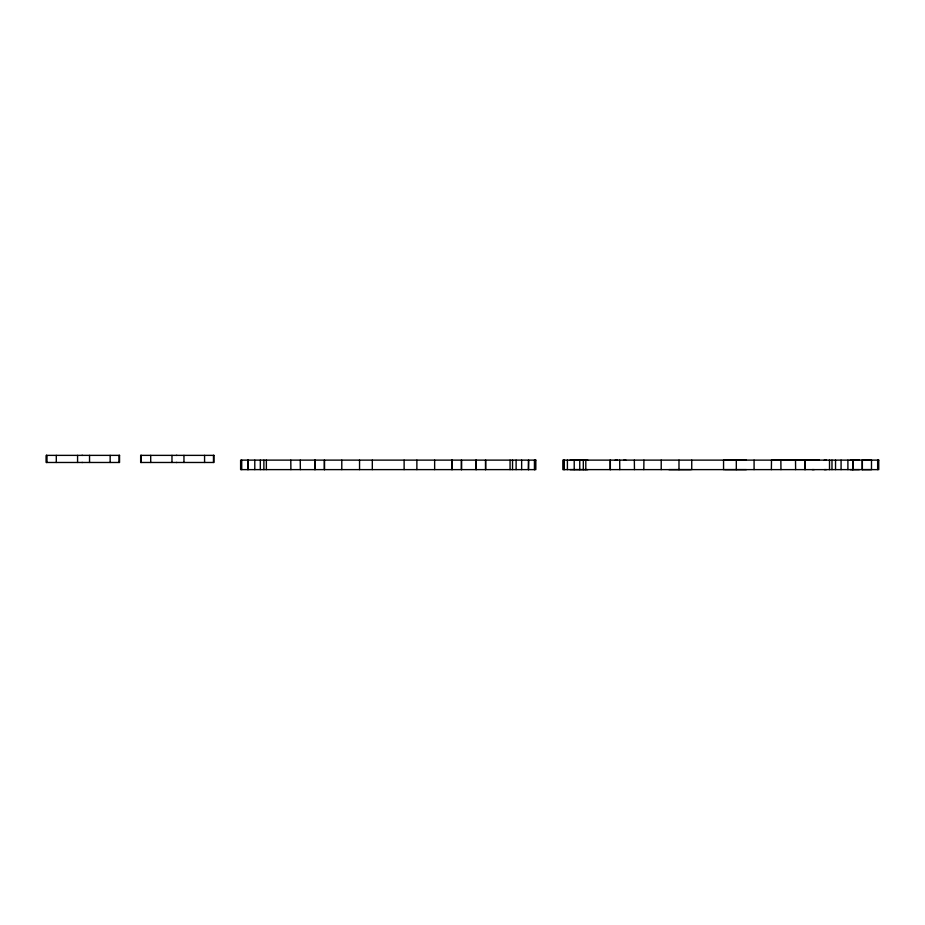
<?xml version="1.0" encoding="UTF-8"?>
<svg xmlns="http://www.w3.org/2000/svg" width="925" height="925" viewBox="0 0 925 925"><rect width="100%" height="100%" fill="white"/><g stroke="black" fill="none" stroke-linecap="round" stroke-linejoin="round"><path stroke-width="1.39" d="M852.781 469.634L852.781 460.13M852.885 469.634L852.885 460.13M862.239 469.634L862.239 460.13M877.652 469.623L877.652 460.118M771.704 460.13L819.423 460.13M850.225 460.13L859.371 460.118M850.225 469.634L859.371 469.623M81.92 455.366L82.51 455.366M176.328 455.366L176.918 455.366M615.218 460.13L617.333 460.13M623.808 460.13L625.913 460.13M724.564 460.118L746.382 460.13M812.138 460.13L814.243 460.13M824.256 460.13L826.372 460.13M81.92 462.477L82.51 462.477M176.328 462.477L176.918 462.477M724.564 469.623L746.382 469.634M668.914 469.634L690.732 469.623M812.138 469.623L814.243 469.623M824.256 469.623L826.372 469.623M570.101 460.118L587.826 460.13M570.101 469.623L587.826 469.634M847.901 460.13L847.901 469.634M841.079 460.13L841.079 469.634M835.541 460.13L835.541 469.634M831.98 460.13L831.98 469.634M829.505 460.13L829.505 469.634M795.512 460.13L795.616 469.634M780.85 460.13L780.966 469.634M771.496 460.13L771.381 469.634M754.083 460.13L754.083 469.634M736.312 460.13L736.312 469.634M723.558 460.13L723.558 469.634M691.738 460.13L691.738 469.634M678.985 460.13L678.985 469.634M661.213 460.13L661.213 469.634M643.916 460.13L643.812 469.634M634.342 460.13L634.457 469.634M619.681 460.13L619.785 469.634M610.327 460.13L610.327 469.634M610.211 460.13L610.211 469.634M585.803 460.13L585.803 469.634M583.317 460.13L583.317 469.634M579.755 460.13L579.755 469.634M574.217 460.13L574.217 469.634M567.407 460.13L567.407 469.634M564.227 460.118L564.227 469.623M563.938 460.118L563.938 469.623M534.719 460.118L534.719 469.623M534.43 460.118L534.43 469.623M521.642 460.13L521.642 469.634M516.115 460.13L516.115 469.634M512.543 460.13L512.543 469.634M510.068 460.13L510.068 469.634M485.648 460.13L485.648 469.634M485.533 460.13L485.533 469.634M476.178 460.13L476.178 469.634M476.074 460.13L476.074 469.634M461.529 460.13L461.529 469.634M461.413 460.13L461.413 469.634M452.059 460.13L452.059 469.634M451.955 460.13L451.955 469.634M434.646 460.13L434.646 469.634M416.874 460.13L416.874 469.634M404.121 460.13L404.121 469.634M372.312 460.13L372.312 469.634M359.547 460.13L359.547 469.634M341.788 460.13L341.788 469.634M324.478 460.13L324.478 469.634M324.374 460.13L324.374 469.634M315.02 460.13L315.02 469.634M314.905 460.13L314.905 469.634M300.255 460.13L300.359 469.634M290.785 460.13L290.901 469.634M266.365 460.13L266.365 469.634M263.879 460.13L263.879 469.634M260.318 460.13L260.318 469.634M254.791 460.13L254.791 469.634M241.714 460.118L241.714 469.623M213.467 455.366L213.467 462.477M204.575 455.366L204.575 462.477M183.959 455.366L183.959 462.477M171.981 455.366L171.981 462.477M150.706 455.366L150.706 462.477M141.178 455.366L141.178 462.477M140.935 455.366L140.935 462.477M119.059 455.366L119.059 462.477M110.156 455.366L110.156 462.477M89.54 455.366L89.54 462.477M77.573 455.366L77.573 462.477M56.298 455.366L56.298 462.477M46.77 455.366L46.77 462.477M46.528 455.366L46.528 462.477M862.354 460.13L862.354 469.634L871.489 469.623L871.489 460.118L862.354 460.13M878.75 460.118L878.75 469.623L562.839 469.623L562.839 460.118L878.75 460.118M528.568 460.118L528.464 469.634L528.568 460.118M119.545 455.366L46.25 455.366L46.25 462.477L119.545 462.477L119.545 455.366M213.952 455.366L140.658 455.366L140.658 462.477L213.952 462.477L213.952 455.366M535.818 460.118L240.616 460.118L240.616 469.623L535.818 469.623L535.818 460.118M247.969 460.13L247.969 469.634L247.969 460.13M805.085 469.634L805.085 460.13L804.97 469.634"/></g></svg>
